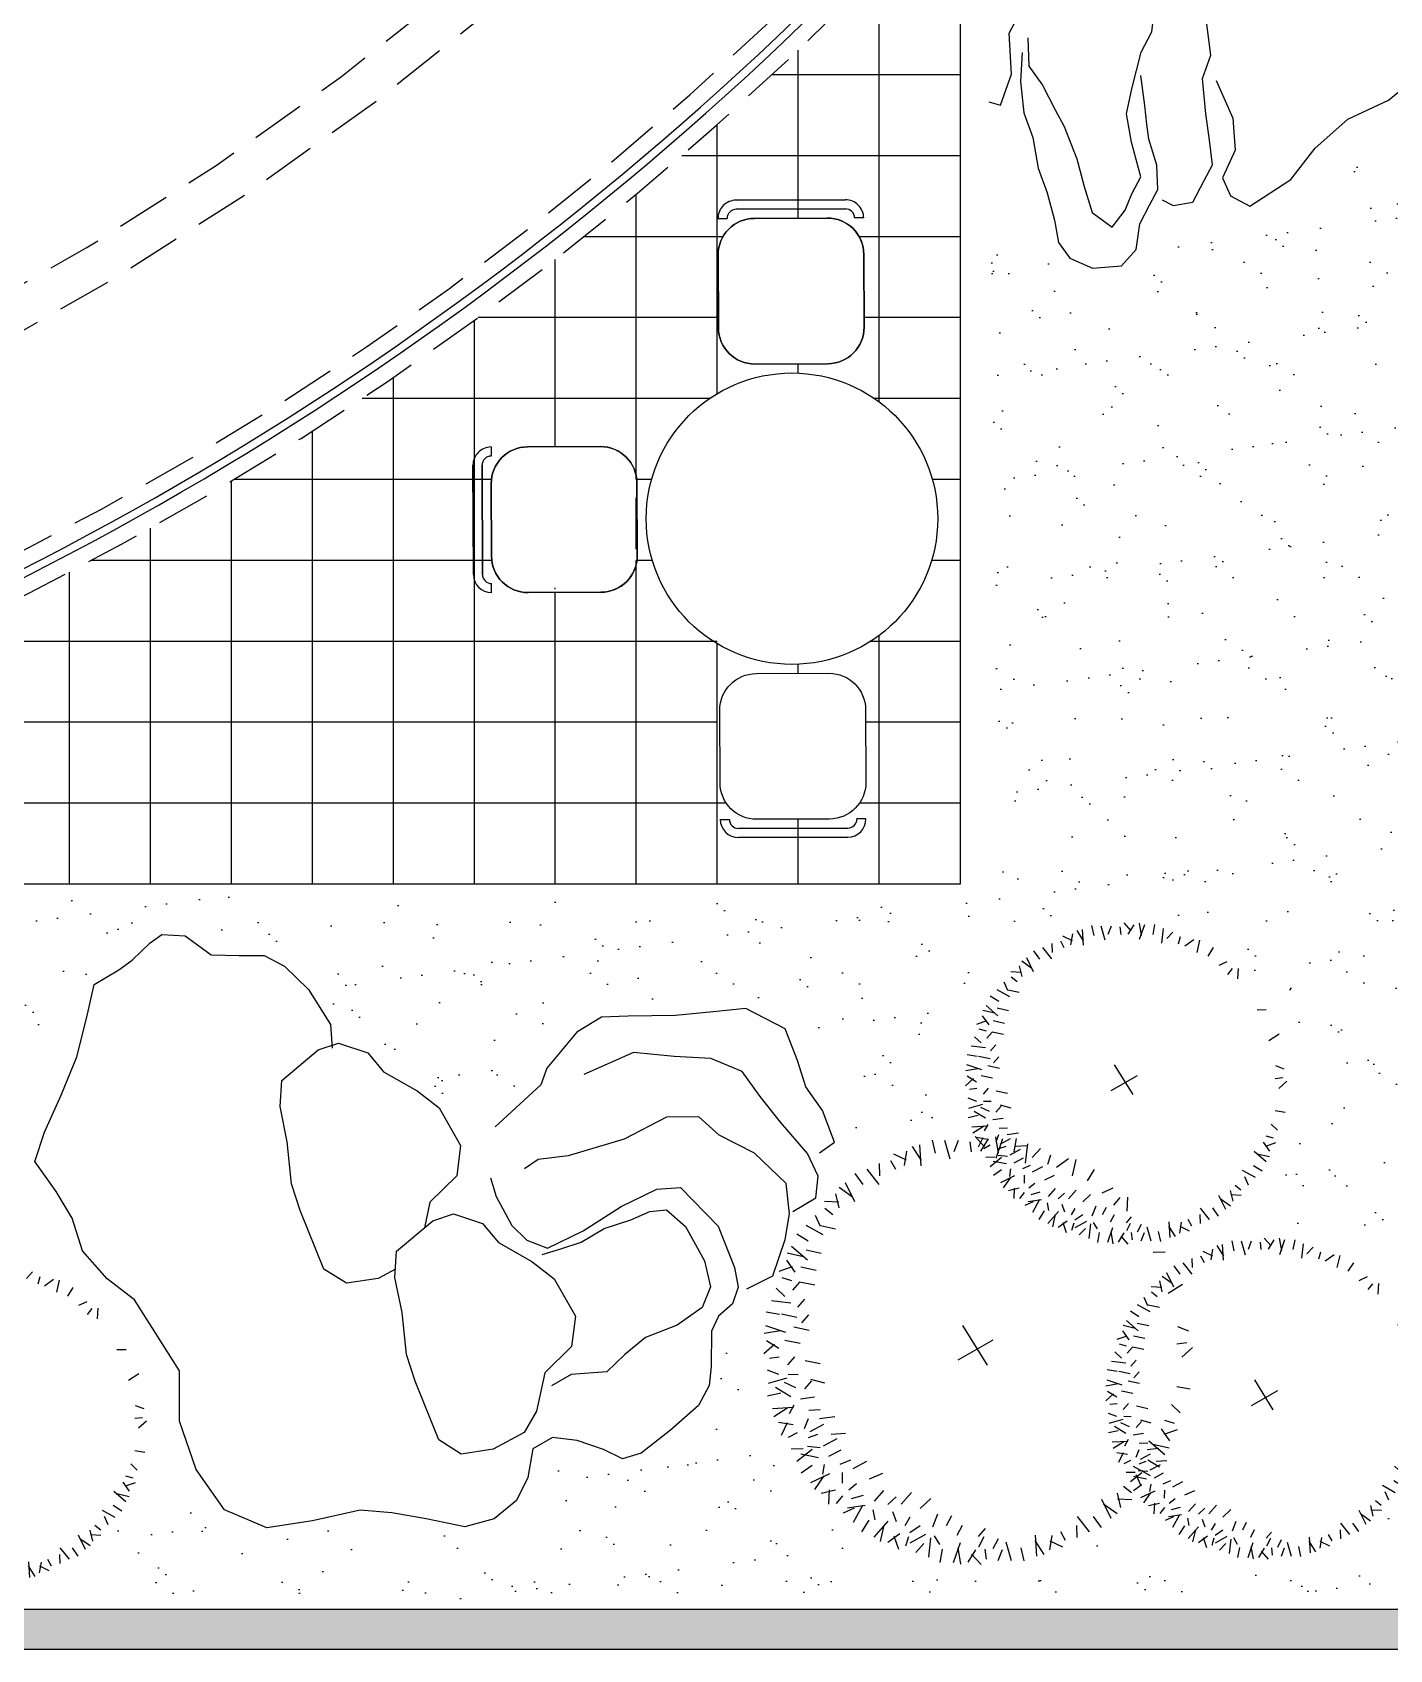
# Model space of a CAD drawing. Extents: x 2414.5 to 2499.6, y 2435.1 to 2467.4.
# Drawn here: x 2432.1 to 2437.13, y 2440.34 to 2446.33 of the extents above; entities that cross this region are included whole.
import ezdxf

# ---------------------------------------------------------------- set-up
doc = ezdxf.new("R2010")
doc.units = 0
doc.header["$LTSCALE"] = 4
doc.header["$MEASUREMENT"] = 0
doc.linetypes.add('OCULTA1', pattern=[0.15000000000000002, 0.1, -0.05])
for name, color, linetype in [('calidad', 251, 'CONTINUOUS'), ('MOBI', 7, 'CONTINUOUS'), ('MUEBLES', 7, 'CONTINUOUS'), ('Muros', 2, 'CONTINUOUS'), ('Pisos', 8, 'CONTINUOUS'), ('TREE', 7, 'CONTINUOUS')]:
    doc.layers.add(name, color=color, linetype=linetype)
pattern_1 = [(37.50000000000001, (0, 0), (-0.009449003716441223, 0.2890235653519738), [0, -0.228, 0, -0.255, 0, -0.24375]), (7.499999999999999, (0, 0), (0.2654665057901591, 0.423321909784461), [0, -0.123, 0, -0.2055, 0, -0.07875]), (327.5, (-0.1845, 0), (0.4671212792627242, 0.0008488580305446413), [0, -0.075, 0, -0.27, 0, -0.3525]), (317.5, (-0.1845, 0), (0.450918990685844, 0.1316513347401374), [0, -0.0375, 0, -0.177, 0, -0.2025])]

# ---------------------------------------------------------------- blocks, each defined once
blk = doc.blocks.new('desayunador')
at = {"layer": 'MOBI'}
for p, q in [((0.3589423788644126, 1.221706437183002), (0.3914183315064292, 1.202956437183275)), ((0.3589423788644126, 1.221706437183457), (0.3914183315064292, 1.202956437183275)), ((0.8323557158514632, 0.9916823898252005), (0.4426442841486278, 1.21668238982511)), ((0.442644284148173, 1.21668238982511), (0.8323557158514632, 0.9916823898252005)), ((0.8511057158516451, 1.024158342467217), (0.4613942841483549, 1.249158342467126)), ((0.4613942841483549, 1.249158342467126), (0.8511057158511903, 1.024158342467217)), ((0.8785576211353145, 0.9217064371832748), (0.8460816684932979, 0.940456437183002)), ((0.8785576211353145, 0.9217064371832748), (0.8460816684932979, 0.9404564371834567)), ((-0.9217064371832748, 0.8785576211353145), (-0.9404564371834567, 0.8460816684932979)), ((-0.9217064371832748, 0.8785576211353145), (-0.9404564371834567, 0.8460816684932979)), ((-1.024158342467217, 0.8511057158516451), (-1.249158342467126, 0.4613942841483549)), ((-1.249158342467126, 0.4613942841483549), (-1.024158342467217, 0.8511057158516451)), ((-0.9916823898252005, 0.8323557158514632), (-1.21668238982511, 0.4426442841486278)), ((-1.21668238982511, 0.4426442841486278), (-0.9916823898252005, 0.8323557158514632)), ((-1.221706437183457, 0.3589423788648674), (-1.202956437183275, 0.391418331506884)), ((-1.221706437183457, 0.3589423788644126), (-1.202956437183275, 0.3914183315064292)), ((1.221706437183457, -0.3589423788644126), (1.202956437183275, -0.3914183315064292)), ((1.221706437183002, -0.3589423788648674), (1.202956437183275, -0.3914183315064292)), ((0.9916823898252005, -0.8323557158514632), (1.21668238982511, -0.4426442841486278)), ((1.21668238982511, -0.4426442841486278), (0.9916823898252005, -0.8323557158514632)), ((1.024158342467217, -0.8511057158516451), (1.249158342467126, -0.4613942841483549)), ((1.249158342467126, -0.4613942841483549), (1.024158342467217, -0.8511057158516451)), ((0.9217064371832748, -0.8785576211353145), (0.9404564371834567, -0.8460816684932979)), ((0.9217064371832748, -0.8785576211353145), (0.940456437183002, -0.8460816684932979))]:
    blk.add_line(p, q, dxfattribs=at)
for points in [[(0.1339423788645036, 0.8319950054801666, 0.4142135623730953), (0.1888461894322973, 0.6270911949127367), (0.4486538105675208, 0.4770911949126457, 0.4142135623730946), (0.6535576211354055, 0.5319950054799847), (0.8035576211354964, 0.791802626615663, 0.4142135623730947), (0.7486538105677027, 0.9967064371830929), (0.4888461894324792, 1.146706437183184, 0.414213562373095), (0.2839423788645945, 1.09180262661539)], [(0.6535576211349508, 0.5319950054804394, -0.4142135623730953), (0.4486538105675208, 0.4770911949126457), (0.1888461894322973, 0.6270911949127367, -0.4142135623730946), (0.1339423788645036, 0.8319950054801666), (0.2839423788645945, 1.09180262661539, -0.4142135623730947), (0.4888461894320244, 1.146706437183184), (0.7486538105677027, 0.9967064371830929, -0.414213562373095), (0.8035576211350417, 0.791802626615663)], [(-0.5319950054804394, 0.6535576211354055, -0.4142135623730953), (-0.4770911949126457, 0.4486538105675208), (-0.6270911949127367, 0.1888461894322973, -0.4142135623730946), (-0.8319950054801666, 0.1339423788645036), (-1.09180262661539, 0.2839423788645945, -0.4142135623730947), (-1.146706437183184, 0.4888461894324792), (-0.9967064371830929, 0.7486538105677027, -0.414213562373095), (-0.791802626615663, 0.8035576211350417)], [(0.8319950054801666, -0.1339423788645036, 0.414213562373095), (0.6270911949127367, -0.1888461894322973), (0.4770911949126457, -0.4486538105675208, 0.4142135623730945), (0.5319950054804394, -0.6535576211354055), (0.791802626615663, -0.8035576211354964, 0.4142135623730945), (0.9967064371830929, -0.7486538105677027), (1.146706437183184, -0.4888461894324792, 0.4142135623730951), (1.091802626615845, -0.2839423788645945)], [(0.5319950054799847, -0.6535576211354055, -0.414213562373095), (0.4770911949126457, -0.4486538105675208), (0.6270911949122819, -0.1888461894322973, -0.4142135623730945), (0.8319950054801666, -0.1339423788649583), (1.09180262661539, -0.2839423788645945, -0.4142135623730945), (1.146706437183184, -0.4888461894324792), (0.9967064371830929, -0.7486538105677027, -0.4142135623730951), (0.791802626615663, -0.8035576211354964)]]:
    blk.add_lwpolyline(points, format="xyb", close=True, dxfattribs=at)
blk.add_circle((0, 0), 0.6000000000000001, dxfattribs=at)
for centre, radius, start, end in [((0.4238942841484459, 1.184206437183093), 0.07500000000000001, 60.00000000000272, 150.0000000000027), ((0.4238942841484459, 1.184206437183093), 0.07500000000000001, 60.00000000000272, 150.0000000000027), ((0.4238942841484459, 1.184206437183093), 0.03750000000000001, 60.00000000000272, 150.0000000000027), ((0.4238942841484459, 1.184206437183093), 0.03750000000000001, 60.00000000000272, 150.0000000000027), ((0.8136057158512813, 0.9592064371831839), 0.07500000000000001, 330.0000000000027, 60.00000000000272), ((0.8136057158512813, 0.9592064371831839), 0.07500000000000001, 330.0000000000027, 60.00000000000272), ((0.8136057158512813, 0.9592064371831839), 0.03750000000000001, 330.0000000000027, 60.00000000000272), ((0.8136057158512813, 0.9592064371831839), 0.03750000000000001, 330.0000000000027, 60.00000000000272), ((-0.9592064371831839, 0.8136057158512813), 0.07500000000000001, 60.00000000000272, 150.0000000000027), ((-0.9592064371831839, 0.8136057158512813), 0.07500000000000001, 60.00000000000272, 150.0000000000027), ((-0.9592064371831839, 0.8136057158512813), 0.03750000000000001, 60.00000000000272, 150.0000000000027), ((-0.9592064371831839, 0.8136057158512813), 0.03750000000000001, 60.00000000000272, 150.0000000000027), ((-1.184206437183093, 0.4238942841484459), 0.07500000000000001, 150.0000000000027, 240.0000000000027), ((-1.184206437183093, 0.4238942841484459), 0.07500000000000001, 150.0000000000027, 240.0000000000027), ((-1.184206437183093, 0.4238942841484459), 0.03750000000000001, 150.0000000000027, 240.0000000000027), ((-1.184206437183093, 0.4238942841484459), 0.03750000000000001, 150.0000000000027, 240.0000000000027), ((1.184206437183093, -0.4238942841484459), 0.03750000000000001, 330.0000000000027, 60.00000000000272), ((1.184206437183093, -0.4238942841484459), 0.03750000000000001, 330.0000000000027, 60.00000000000272), ((1.184206437183093, -0.4238942841484459), 0.07500000000000001, 330.0000000000027, 60.00000000000272), ((1.184206437183093, -0.4238942841484459), 0.07500000000000001, 330.0000000000027, 60.00000000000272), ((0.9592064371831839, -0.813605715851736), 0.07500000000000001, 240.0000000000027, 330.0000000000027), ((0.9592064371831839, -0.8136057158512813), 0.07500000000000001, 240.0000000000027, 330.0000000000027), ((0.9592064371831839, -0.813605715851736), 0.03750000000000001, 240.0000000000027, 330.0000000000027), ((0.9592064371831839, -0.8136057158512813), 0.03750000000000001, 240.0000000000027, 330.0000000000027)]:
    blk.add_arc(centre, radius, start, end, dxfattribs=at)
blk = doc.blocks.new('ARBOL-4')
at = {"layer": 'TREE', "color": 7, "linetype": 'ByBlock'}
for p, q in [((-0.08722537744824876, 0.4888667905146917), (-0.07116966704279548, 0.453924520719454)), ((-0.07258568456927605, 0.4411756187037668), (-0.06928243438642312, 0.4898104068427642)), ((-0.0362285833164151, 0.4661998354675347), (-0.03906299050754569, 0.4973640817434557)), ((-0.003647133444701467, 0.44778330513833), (-0.01025956415560358, 0.4921688546284315)), ((0.007684564975079411, 0.4647814458028847), (0.02090468212031737, 0.4893344474371872)), ((0.06041623852092926, 0.4928309814916361), (0.0788519840571098, 0.4657720602460813)), ((-0.1745023820024016, 0.4114016609208591), (-0.1975970858222809, 0.4498780939534015)), ((-0.1705381645767829, 0.4314423484175052), (-0.1677203958693099, 0.4591854838945153)), ((-0.131980244508668, 0.4407676417932009), (-0.14039903898788, 0.462323754077488)), ((-0.1325545432664512, 0.4775362781636545), (-0.1051671344409897, 0.4595921490329715)), ((-0.101862698189052, 0.4798959120183497), (-0.1117771930132676, 0.4473156482158345)), ((0.04687607341929834, 0.4586414162907886), (0.04734728854873538, 0.48177840039844)), ((0.08967479878583617, 0.4832657382943637), (0.06804707276319277, 0.4569596123129713)), ((0.1019056176940012, 0.4362890237467809), (0.1235691505862633, 0.4799576099585181)), ((0.1066309264031133, 0.4859522891840129), (0.10809264088698, 0.447525586933665)), ((0.1450715525663782, 0.4454951251337036), (0.154378942507492, 0.4753718150868167)), ((0.1681251862037243, 0.4160120886343748), (0.1790017112364239, 0.4595494570281744)), ((-0.2674405801976718, 0.4173738428980585), (-0.2392352102342556, 0.3912356493817981)), ((-0.2356646462624212, 0.3789153133001548), (-0.2512245686850747, 0.4251120977477001)), ((-0.2116514177168938, 0.4159479352836399), (-0.2261961092397087, 0.4436552638913724)), ((0.1804261012130155, 0.4007190421153553), (0.202521482770635, 0.4149486871678789)), ((0.1850992172560382, 0.4273798696391964), (0.2067090398440996, 0.4450047655054448)), ((0.2189577621873013, 0.406709281073006), (0.2282472486938332, 0.4279047409109751)), ((0.2679219486349211, 0.4130808250500024), (0.2378736166447197, 0.3970537061047708)), ((0.2445510237537292, 0.4331147237315349), (0.2512284308625112, 0.4010604858410716)), ((-0.3049832693659482, 0.3895590936825499), (-0.2728136819769134, 0.3834615876628789)), ((-0.277530694666666, 0.4034843717249146), (-0.2742225663307636, 0.3695900199244022)), ((0.2071357296485985, 0.3806851434338228), (0.229231111206218, 0.3949147884863464)), ((0.2612445415259117, 0.364999468214279), (0.2979702806248952, 0.3970537061047708)), ((0.2846154664071037, 0.4090740453136732), (0.2712606521893122, 0.373013027686909)), ((0.3046476877336772, 0.3569859087417058), (0.3246799090604782, 0.3810265871595391)), ((-0.3224361764189325, 0.3324381528402398), (-0.3304497358915341, 0.359147781275766)), ((-0.290381938528526, 0.3558090777213181), (-0.3064090574739566, 0.372502595493529)), ((0.1944704704369542, 0.364999468214279), (0.2178413953181462, 0.373013027686909)), ((0.2371840616385725, 0.3326037865981277), (0.259279443196192, 0.346833431650623)), ((0.3052708275731675, 0.3209952793400532), (0.3048770191194308, 0.3443538615076136)), ((0.3146637983970777, 0.3209248911149132), (0.3413734268326607, 0.3569859087417058)), ((-0.3544904143095664, 0.3023898208502374), (-0.3785310927271439, 0.3224220421769246)), ((0.247200172301973, 0.3005495487076359), (0.2692955538595925, 0.3147791937601596)), ((0.2732906048368022, 0.281631027668567), (0.2987246899490401, 0.3016434769087937)), ((0.3209513409910869, 0.3080869279054355), (0.3621972090054442, 0.3074048316551625)), ((0.3346960197236513, 0.324931670851214), (0.3614056481592343, 0.332945230323844)), ((0.3580669446048432, 0.2928774329607791), (0.3747604623770258, 0.3089045519059823)), ((0.3918169605658477, 0.3074787637982013), (0.3857194545464608, 0.2753091764091948)), ((0.3213451494448236, 0.2847283457378467), (0.3505117465647345, 0.2871650169981876)), ((0.3321488770154701, 0.2553595939658351), (0.3525749067957804, 0.2666978369244646)), ((0.4057422386083545, 0.2800261890988338), (0.3718478868077, 0.2767180607630166)), ((0.4196317097814699, 0.269936074629868), (0.3934935162651527, 0.2417307046664234)), ((-0.4306192292992819, 0.2422931568703177), (-0.398564991408648, 0.248970563979185)), ((-0.4042137866406392, 0.2166998953038046), (-0.4254092464786936, 0.2259893818102796)), ((0.268807627443266, 0.2418120451635843), (0.3013129281180227, 0.2500315206116568)), ((0.3601712002966906, 0.2237600869088681), (0.3649167166593088, 0.2480066813021438)), ((0.3811731801836231, 0.2381601406947027), (0.4273699646309979, 0.2537200631174699)), ((0.4182058021669945, 0.2141469121491753), (0.4459131307748976, 0.2286916036719333)), ((-0.424884375207057, 0.182841350372513), (-0.442509271073277, 0.2044511729606597)), ((0.3002999237637596, 0.2082091482384953), (0.3344745762155981, 0.2193200257804051)), ((0.336457574496535, 0.1984057985739014), (0.3620872667402182, 0.2042202254590109)), ((0.3980189924607203, 0.1977571669368672), (0.4056380391834864, 0.2198417446555254)), ((0.4136595278043842, 0.1769978764346831), (0.452135960836813, 0.200092580254676)), ((0.354504046145621, 0.1717047504822915), (0.3852489289993173, 0.1818113319217787)), ((0.4007198922788575, 0.1581796551819821), (0.4289609190198007, 0.1504938134572171)), ((0.4083389390016237, 0.1802642329006403), (0.4468640861553013, 0.1655163543977096)), ((0.4337002153010872, 0.1730336590091497), (0.4614433507779268, 0.1702158903015629)), ((0.3366725312664585, 0.135820415025762), (0.3700287486176421, 0.1324267278554316)), ((0.4008273706635919, 0.126886963407884), (0.4238994676020411, 0.1305553130157477)), ((0.4430255086767829, 0.1344757389408642), (0.4645816209608711, 0.1428945334201899)), ((0.4821537789018748, 0.1043581926212482), (0.4495735150994733, 0.1142726874456343)), ((0.4797941450472081, 0.1350500376985906), (0.4618500159165251, 0.1076626288730438)), ((-0.4834567947518735, 0.1043730595198156), (-0.4450300925013835, 0.1058347740035117)), ((0.3547727421075706, 0.0934730210471173), (0.3906865547639882, 0.09222541115400418)), ((0.416352073135613, 0.08760894078105252), (0.4291042235327041, 0.1087702244251147)), ((0.4434334855870929, 0.07508117900150069), (0.4920682737263178, 0.07177792881873302)), ((0.4911246573981316, 0.08972087188038813), (0.4561823876028939, 0.073665161474878)), ((0.0008256642795458902, 0.04045030957337303), (0.004164367833936922, -0.06773274330697632)), ((0.3853968766291018, 0.07189424082227447), (0.4114695604198459, 0.06859214384579104)), ((0.3932227165737459, 0.04063120614347326), (0.4255701105505523, 0.0396129169034225)), ((0.4430238417294277, 0.05022948146401518), (0.4577367741489979, 0.06837632872722565)), ((0.4684577023510883, 0.03872407774863973), (0.4996219486270093, 0.04155848493994085)), ((-0.462285951370859, 0.005426698091667959), (-0.48683895300519, 0.0186468152368775)), ((0.364193408068104, 0.0130096981878296), (0.3943772899981468, -0.001587822842623154)), ((0.3881597776519357, 0.01333742632095891), (0.4240735903085806, 0.01208981642784579)), ((0.4320255511149753, 0.01211502357591598), (0.4559347228587285, -0.004766305190941011)), ((0.4467384835345456, 0.0302618708391833), (0.4778962085106286, 0.00322702188654489)), ((0.4500411720218835, 0.006142627877096629), (0.4944267215118998, 0.01275505858774295)), ((-0.03923877837382861, -0.003624267526049607), (0.05424492115071189, -0.003624267526049607)), ((0.3667183808722712, -0.03297447214956151), (0.4000396178953451, -0.04643008931179793)), ((0.3981758883153361, -0.03073715077843531), (0.4340897009715263, -0.03198476067154843)), ((0.4214238168347038, -0.01732724774126382), (0.4443591455324167, -0.021771248585992)), ((0.4670393126864383, -0.005189070542911622), (0.4915923143205418, -0.01840918768812116)), ((0.3881152765948173, -0.06372596357064708), (0.4114862014760092, -0.07574630277957795)), ((0.4225783902591047, -0.05954627672736024), (0.4417990771514724, -0.0440226669471997)), ((0.4855236051780594, -0.08717930435349786), (0.459217479196468, -0.06555157833074077)), ((0.4608992831742853, -0.0443805789870737), (0.4840362672819083, -0.04485179411659601)), ((0.4950888483749623, -0.05792074408887515), (0.4680299271294643, -0.0763564896247999)), ((-0.4750407837316288, -0.1348124101498627), (-0.4570966546007185, -0.1074250013242875)), ((0.3480508339414428, -0.1118073204063421), (0.3714217588226347, -0.1358479988242038)), ((0.3847765730404262, -0.09578020146113886), (0.4148249050304003, -0.1078005406700413)), ((0.4348571263569738, -0.1037937609337405), (0.4548893476837748, -0.09177342172480962)), ((0.4385468906302776, -0.09941012326203236), (0.4822154768421569, -0.1210736561540386)), ((0.4882101560676801, -0.1041354319710592), (0.4497834538171901, -0.1055971464547838)), ((-0.4382721473609763, -0.1342381113921363), (-0.4598282596452918, -0.1426569058714335)), ((0.3714217588226347, -0.131841219087903), (0.3947926837035993, -0.123827659615273)), ((0.4114862014760092, -0.1358479988242038), (0.4281797192481918, -0.1598886772420656)), ((0.4315184228025828, -0.123827659615273), (0.4515506441291564, -0.1598886772420656)), ((0.4477529920172856, -0.1425760581343809), (0.4776296819702566, -0.1518834480754947)), ((-0.4289468539852805, -0.1727960314604218), (-0.4566899894623475, -0.169978262752835)), ((0.3346960197236513, -0.1558818975057363), (0.3614056481592343, -0.1799225759235981)), ((0.3914539801492083, -0.1598886772420656), (0.4114862014760092, -0.171909016450968)), ((0.4182699555178715, -0.1656296917716134), (0.4618073239116711, -0.1765062168041709)), ((0.4296377365226363, -0.1826037228238135), (0.4472626323890836, -0.2042135454119318)), ((-0.4134524408516427, -0.2139092846004189), (-0.441159769459091, -0.2284539761232054)), ((0.3513895374958338, -0.219990373286663), (0.3780991659314168, -0.2440310517045248)), ((0.3780991659314168, -0.1999564746051306), (0.4014700908126088, -0.1919429151325005)), ((0.4089671479564458, -0.2164622677550767), (0.4301626077942728, -0.2257517542615233)), ((-0.4148783484658907, -0.2696984470811685), (-0.3887401549495735, -0.2414930771176955)), ((0.3013089841792862, -0.2680717301223581), (0.3246799090604782, -0.260058170649728)), ((0.3180025019514687, -0.2360174922318947), (0.3447121303870517, -0.260058170649728)), ((0.3672573350977473, -0.2587490470938008), (0.3993115729883812, -0.2954747861926421)), ((0.4153386919335844, -0.2654264542026965), (0.3993115729883812, -0.2353781222126941)), ((0.4353725906150885, -0.2420555293215898), (0.4033183527244546, -0.2487329364304856)), ((-0.4009888772927752, -0.2797885615501343), (-0.3670945254921207, -0.2764804332142603)), ((-0.3533135832890366, -0.2926398054120227), (-0.3700071010612191, -0.3086669243572544)), ((0.2912928735158857, -0.3041327477491222), (0.3146637983970777, -0.2961191882765206)), ((0.3280186126148692, -0.2760852895949881), (0.3547282410504522, -0.3001259680128499)), ((0.4113319121970562, -0.282119971974879), (0.3752708945703489, -0.2687651577570875)), ((-0.329942658408072, -0.3246940433025145), (-0.3566522868434276, -0.3327076027750877)), ((-0.3099104370812711, -0.3206872635661853), (-0.3366200655168541, -0.3567482811929494)), ((0.2545671344171296, -0.3201598666943823), (0.2812767628527126, -0.3442005451122157)), ((0.2812767628527126, -0.3442005451122157), (0.3046476877336772, -0.3361869856395856)), ((0.3231827579984383, -0.3121683039648815), (0.359243775625373, -0.3388779324003792)), ((0.3271895377347391, -0.3322005252915119), (0.3352030972073408, -0.3589101537270665)), ((0.359243775625373, -0.3021521933015379), (0.3832844540429505, -0.3221844146281967)), ((-0.2998943264178706, -0.3567482811929494), (-0.3199265477446716, -0.3807889596108112)), ((-0.2564911802101051, -0.3647618406655795), (-0.2932169193090886, -0.3968160785560144)), ((-0.2798621050912971, -0.4088364177649737), (-0.2665072908735056, -0.3727754001382095)), ((0.2345349130903287, -0.3482073248485165), (0.2612445415259117, -0.3722480032663498)), ((0.2822840559824726, -0.4032467441762151), (0.2789759276465702, -0.3693523923756743)), ((0.2951352998443326, -0.3555714501726186), (0.3111624187893085, -0.3722649679448296)), ((-0.2631685873191145, -0.4128431975012745), (-0.2331202553291405, -0.3968160785560144)), ((-0.2397976624379226, -0.432877096182807), (-0.246475069546932, -0.4008228582923437)), ((-0.2142044008714947, -0.4064716535242781), (-0.2234938873780266, -0.4276671133622187)), ((0.147728620675025, -0.4083090208931424), (0.1744382491103806, -0.4323496993110041)), ((0.1792557433182083, -0.4111640333721027), (0.2023504471380875, -0.4496404664046736)), ((0.2044865811003547, -0.376254783002679), (0.2311962095359377, -0.4002954614205123)), ((0.2404180075782278, -0.3786776857513985), (0.2559779300008813, -0.4248744701989722)), ((0.2721939415134784, -0.417136215349359), (0.2439885715498349, -0.3909980218330418)), ((0.3097366306817548, -0.3893214661337936), (0.27756704329272, -0.3832239601141794)), ((-0.1803458559402316, -0.4271422420904969), (-0.201955678528293, -0.4447671379566884)), ((-0.1633718248879177, -0.4157744610856469), (-0.1742483499206173, -0.4593118294794749)), ((-0.1403181912510263, -0.4452574975849757), (-0.1496255811919127, -0.4751341875380888)), ((-0.09715225637864933, -0.436051396198053), (-0.118815789270684, -0.4797199824097902)), ((-0.1018775650877615, -0.4857146616353134), (-0.1033392795714008, -0.4472879593849655)), ((0.008400494760508082, -0.4475456775896305), (0.01501292547118283, -0.491931227079732)), ((0.07733904588508267, -0.4409379911550388), (0.07403579570222973, -0.4895727792940363)), ((0.1066160595046313, -0.4796582844696502), (0.1165305543290742, -0.447078020667135)), ((0.1367336058242472, -0.4405300142445014), (0.1451524003036866, -0.4620861265287317)), ((0.1752915258925896, -0.4312047208687488), (0.1724737571851165, -0.4589478563457874)), ((0.2164047790327004, -0.4157103077348836), (0.2309494705552879, -0.4434176363426729)), ((-0.08492143747002956, -0.4830281107456642), (-0.06329371144738616, -0.4567219847642718)), ((-0.05566287720535001, -0.4925933539428797), (-0.07409862274153056, -0.4655344326973818)), ((-0.0421227121037191, -0.4584037887420891), (-0.04259392723315614, -0.4815407728497405)), ((-0.00293120365950017, -0.4645438182541852), (-0.01615132080473813, -0.4890968198884309)), ((0.04098194463222171, -0.4659622079188352), (0.04381635182335231, -0.4971264541946994)), ((0.091978738763828, -0.4886291629659354), (0.07592302835837472, -0.4536868931707261)), ((0.1373079045822578, -0.477298650614955), (0.1099204957565689, -0.459354521484272))]:
    blk.add_line(p, q, dxfattribs=at)

msp = doc.modelspace()

# ---------------------------------------------------------------- hatches: boundary and pattern name
at = {"layer": 'calidad'}
msp.add_hatch(color=256, dxfattribs=at).paths.add_polyline_path([(2437.535900238851, 2440.487421302175), (2437.535900238851, 2440.337421302175), (2424.935873550128, 2440.337484094221), (2424.935873550127, 2441.17472053866), (2425.085873550127, 2441.17472053866), (2425.085873550127, 2440.737484094221), (2425.810873550126, 2440.737484094221), (2425.810873550126, 2440.487484094221), (2428.310873550126, 2440.487484094221), (2428.310873550126, 2440.737484094221), (2429.085873550127, 2440.737484094221), (2429.085873550127, 2440.487484094221)])
at = {"layer": 'TREE'}
h = msp.add_hatch(dxfattribs=at)
h.set_pattern_fill('AR-SAND', color=256, scale=0.15, style=0)
h.set_pattern_definition(pattern_1)
h.paths.add_polyline_path([(2437.236751327951, 2446.026980517552), (2437.132036898382, 2445.988934610047), (2437.093958987406, 2445.941377319446), (2437.036842004686, 2445.922354303174), (2436.99876409371, 2445.8557739963), (2436.970205718606, 2445.817728213836), (2436.93212780763, 2445.779682306331), (2436.884530360781, 2445.722613507593), (2436.798855002957, 2445.675056091952), (2436.722699181005, 2445.65603320072), (2436.694140573389, 2445.627498801352), (2436.560867768716, 2445.627498801352), (2436.494231482636, 2445.627498801352), (2436.351439142092, 2445.627498801352), (2436.294322159371, 2445.617987293215), (2436.294322159371, 2445.570429877573), (2436.284802623499, 2445.522872586973), (2436.246724712523, 2445.465803788235), (2436.218166337419, 2445.42775788073), (2436.199127265675, 2445.408734864458), (2436.132490979595, 2445.389711973226), (2435.98969863905, 2445.389711973226), (2435.913542817098, 2445.380200465089), (2435.884984441994, 2445.465803788235), (2435.837386995146, 2445.494338187604), (2435.789789548298, 2445.57994138571), (2435.761230940681, 2445.684567600088), (2435.713633493833, 2445.751147906962), (2435.608919296777, 2445.798705197562), (2435.608919296777, 2445.65603320072), (2435.608919296777, 2445.503849570699), (2435.656516743626, 2445.351666065721), (2435.666036046985, 2445.247039851341), (2435.637477671881, 2445.180459544468), (2435.627958136009, 2444.933161333247), (2435.627958136009, 2444.676351613889), (2435.627958136009, 2444.505145217678), (2435.627958136009, 2444.352961587657), (2435.637477671881, 2444.191266574541), (2435.637477671881, 2443.839342148941), (2435.637477671881, 2443.734716059604), (2435.637477671881, 2443.563509538351), (2435.646997207753, 2443.401814525236), (2435.61843883265, 2443.230608003983), (2435.570841385801, 2443.135493297741), (2435.542282778184, 2443.078424499004), (2435.532763242312, 2442.935752502161), (2435.532763242312, 2442.802591888414), (2435.532763242312, 2442.774057489045), (2435.599399760905, 2442.764545980909), (2435.61843883265, 2442.850149179015), (2435.656516743626, 2442.916729485888), (2435.723153029705, 2442.96428690153), (2435.86594537025, 2443.021355700267), (2435.951620728074, 2443.068912990867), (2436.103932604491, 2443.068912990867), (2436.313361231116, 2443.068912990867), (2436.446634035788, 2443.01184419213), (2436.560867768716, 2442.935752502161), (2436.627504287309, 2442.840637795919), (2436.713179645133, 2442.726500073404), (2436.770296395341, 2442.61236247593), (2436.808374538829, 2442.431644446541), (2436.799583697828, 2442.354164174166), (2436.790064161956, 2442.249537959787), (2436.780544626084, 2442.173446269818), (2436.666310893156, 2442.040285656071), (2436.647271821412, 2441.964193841061), (2436.723427643364, 2441.888102026051), (2436.932856502501, 2441.888102026051), (2437.009012324453, 2441.831033227314), (2437.104207218149, 2441.76445292044), (2437.161323968357, 2441.71689562984), (2437.199402111846, 2441.640803814829), (2437.246999326182, 2441.583735016092), (2437.304116308902, 2441.602757907324), (2437.304116308902, 2441.678849722334), (2437.304116308902, 2441.773964428577), (2437.237480022822, 2441.897613534187), (2437.237480022822, 2442.059308547303), (2437.246999326182, 2442.135400362313), (2437.246999326182, 2442.306606758525), (2437.304116308902, 2442.430255989176), (2437.29459677303, 2442.496836171009), (2437.237480022822, 2442.582439494156), (2437.22796048695, 2442.658531184125), (2437.28507746967, 2442.801203306009), (2437.28507746967, 2442.839249213514), (2437.275557933798, 2442.915340903483), (2437.266038397926, 2443.000944226629), (2437.266038397926, 2443.096058932872), (2437.266038397926, 2443.181662130977), (2437.275557933798, 2443.267265329082), (2437.275557933798, 2443.343357144093), (2437.237480022822, 2443.438471850335), (2437.266038397926, 2443.581143972219), (2437.304116308902, 2443.638212770956), (2437.304116308902, 2443.723815969061), (2437.256518862054, 2443.866488090945), (2437.266038397926, 2443.952091289051), (2437.29459677303, 2444.018671595924), (2437.29459677303, 2444.132809193399), (2437.266038397926, 2444.208901008409), (2437.266038397926, 2444.284992823419), (2437.266038397926, 2444.380107529661), (2437.275557933798, 2444.503756635272), (2437.275557933798, 2444.598871341514), (2437.246999326182, 2444.693986047756), (2437.29459677303, 2444.789100753998), (2437.29459677303, 2444.855681060872), (2437.29459677303, 2444.912749859609), (2437.28507746967, 2444.969818658346), (2437.246999326182, 2445.102979272093), (2437.28507746967, 2445.169559578967), (2437.28507746967, 2445.236139885841), (2437.29459677303, 2445.293208684578), (2437.275557933798, 2445.407346407093), (2437.246999326182, 2445.46441520583), (2437.28507746967, 2445.550018403936), (2437.28507746967, 2445.664156126451), (2437.28507746967, 2445.74024781642), (2437.237480022822, 2445.854385538935), (2437.246999326182, 2445.930477228904)])
h = msp.add_hatch(dxfattribs=at)
h.set_pattern_fill('AR-SAND', color=256, scale=0.15, style=0)
h.set_pattern_definition(pattern_1)
h.paths.add_polyline_path([(2432.242975874815, 2443.134716399177), (2432.019835825197, 2443.130660828809), (2431.804809757541, 2443.130660828809), (2431.581669707924, 2443.138771969546), (2431.330130055959, 2443.118494117703), (2431.086704607783, 2443.122549688071), (2430.762137121722, 2443.122549688071), (2430.56333968347, 2443.114438547334), (2430.315857022486, 2443.102271836228), (2429.958832943098, 2443.110382976965), (2429.755978292038, 2443.130660828809), (2429.670779263171, 2443.122549688071), (2429.634265457036, 2443.0252156929), (2429.609922845671, 2442.911659263092), (2429.597751650901, 2442.615601554046), (2429.601808641882, 2442.453378279814), (2429.601808641882, 2442.307377133895), (2429.601808641882, 2442.210043138723), (2429.593156064366, 2441.928579754755), (2429.572870443981, 2441.70552261867), (2429.580984647769, 2441.308075190923), (2429.580984647769, 2441.141796346322), (2429.585041860577, 2440.955239343554), (2429.593156064366, 2440.86601648912), (2429.585041860577, 2440.80112721006), (2429.609384250116, 2440.65512606414), (2429.621555666712, 2440.598347925818), (2429.64184106527, 2440.582125644343), (2429.848752707311, 2440.545625357863), (2429.982636737082, 2440.557792068969), (2430.201719795718, 2440.557792068969), (2430.355889224047, 2440.557792068969), (2430.627714496396, 2440.5537364986), (2430.871139944572, 2440.549680928232), (2431.138908225941, 2440.541569787494), (2431.382333674116, 2440.533458646757), (2431.49998929631, 2440.537514217126), (2431.520274916695, 2440.557792068969), (2431.524331907675, 2440.598347925818), (2431.508103500099, 2440.671348498777), (2431.410733276463, 2440.784904775423), (2431.374219470328, 2440.776793634686), (2431.29713464525, 2440.756515782843), (2431.118622605556, 2440.720015496363), (2430.927939371092, 2440.642959353035), (2430.74537011859, 2440.614570207292), (2430.570915291703, 2440.610514636924), (2430.343718029278, 2440.634848212297), (2430.100292581102, 2440.699737491358), (2430.023207756024, 2440.837627496539), (2430.015093552236, 2440.926850350974), (2429.893380717234, 2441.109351630211), (2429.848752707311, 2441.425687191099), (2429.848752707311, 2441.575743907387), (2429.889323726254, 2441.713633759407), (2429.92057779631, 2441.772284912951), (2429.98855596434, 2441.885539614083), (2430.005550561804, 2441.950661086379), (2430.079193521714, 2442.058253090744), (2430.209484844069, 2442.134700109734), (2430.268965713367, 2442.188496188498), (2430.348273465157, 2442.219641173873), (2430.472899995632, 2442.25078631241), (2430.688164083482, 2442.259280357559), (2430.886433795694, 2442.26777455587), (2431.01672511805, 2442.259280357559), (2431.101697883544, 2442.290425496097), (2431.053546598004, 2442.381029257002), (2431.03655200054, 2442.415005743922), (2430.940249651287, 2442.502778156444), (2430.883601288841, 2442.582056523817), (2430.957244248751, 2442.658503542807), (2431.000407314258, 2442.742008255917), (2431.025899210455, 2442.81279257814), (2431.074050495994, 2442.852431761827), (2431.156190532809, 2442.880745398819), (2431.221336415814, 2442.883576747202), (2431.317638765067, 2442.889239443968), (2431.391281724977, 2442.894902293896), (2431.450762594275, 2442.880745398819), (2431.515908255452, 2442.843937563516), (2431.544232436675, 2442.807129728212), (2431.617875396585, 2442.792972986297), (2431.688686071469, 2442.798635683063), (2431.736837135182, 2442.809961076595), (2431.835971991288, 2442.809961076595), (2431.929441833688, 2442.809961076595), (2432.014414599183, 2442.801467031446), (2432.042738780406, 2442.753333802611), (2432.073895468481, 2442.71935731569), (2432.082392545386, 2442.645741645083), (2432.082392545386, 2442.589114371098), (2432.082392545386, 2442.521161397258), (2432.088057559092, 2442.484353715116), (2432.102219649704, 2442.453208576579), (2432.170197817734, 2442.461702621728), (2432.187192193372, 2442.509836003725), (2432.207019297689, 2442.560800580944), (2432.209851582715, 2442.603271113014), (2432.2211813883, 2442.676886783621), (2432.235343478912, 2442.71935731569), (2432.269332452014, 2442.79580433468), (2432.29482434821, 2442.826949320056), (2432.391126697463, 2442.85526311021), (2432.481764254837, 2442.943035522732), (2432.561072006626, 2443.008156995028), (2432.630187702665, 2443.00831689591), (2432.717992753187, 2442.988497304067), (2432.828457193051, 2442.94036392207), (2432.998402502214, 2442.94036392207), (2433.103202150199, 2442.923375831771), (2433.165515304524, 2442.869579753007), (2433.176845110109, 2442.793132734017), (2433.210834083211, 2442.708191669878), (2433.227828680675, 2442.682709381269), (2433.292974341853, 2442.626081954123), (2433.346790419272, 2442.577948725287), (2433.40627128857, 2442.535478193217), (2433.488411547212, 2442.495839009531), (2433.550724701536, 2442.456199825845), (2433.579049104586, 2442.419391990541), (2433.631047976575, 2442.387637727665), (2433.682031547141, 2442.350829892362), (2433.730182610854, 2442.342335847213), (2433.786831195126, 2442.347998543979), (2433.866138946915, 2442.359324090673), (2433.894463128138, 2442.410288667892), (2433.936949621799, 2442.444265154812), (2433.979435893632, 2442.509386627108), (2434.024754672319, 2442.563182705871), (2434.087067826644, 2442.625472829784), (2434.109727215988, 2442.667943361854), (2434.180537890871, 2442.699088347229), (2434.257013135807, 2442.710413893923), (2434.390136965015, 2442.713245242306), (2434.545920183567, 2442.730233485766), (2434.562914781031, 2442.733064834149), (2434.656384623431, 2442.735896182533), (2434.806503050103, 2442.738727530916), (2434.843324530058, 2442.730233485766), (2434.939626879311, 2442.687762953697), (2435.018325272785, 2442.583155153156), (2435.040282136543, 2442.414882908187), (2435.106152284163, 2442.312456284338), (2435.150065568025, 2442.23929443204), (2435.252530266747, 2442.246610510056), (2435.413546158504, 2442.253926741234), (2435.464778618779, 2442.305140053159), (2435.48673526071, 2442.407566677009), (2435.501373169882, 2442.524625610053), (2435.523329811813, 2442.656317005454), (2435.545286453744, 2442.751427398125), (2435.55260540833, 2442.875802562347), (2435.55260540833, 2443.036758729299), (2435.435503022262, 2443.117236659614), (2435.172022431782, 2443.139185353149), (2435.076876465819, 2443.124552890792), (2434.849990426443, 2443.124552890792), (2434.61578543248, 2443.13186912197), (2434.498683046412, 2443.124552890792), (2434.352304842001, 2443.102604350419), (2434.00831619473, 2443.109920581597), (2433.635052172769, 2443.109920581597), (2433.444760462668, 2443.117236659614), (2433.232512332464, 2443.124552890792), (2433.155571694829, 2443.129514259837), (2433.080701145216, 2443.133832196309), (2433.013029763697, 2443.133832196309), (2432.939599092069, 2443.139589240723), (2432.877686778835, 2443.138149979619), (2432.807135863175, 2443.133832196309), (2432.68763087066, 2443.138149979619), (2432.609880786904, 2443.135271457413), (2432.499014840469, 2443.132392935206), (2432.389588772018, 2443.133832196309), (2432.30751905431, 2443.133832196309)])
h = msp.add_hatch(dxfattribs=at)
h.set_pattern_fill('AR-SAND', color=256, scale=0.15, style=0)
h.set_pattern_definition(pattern_1)
h.paths.add_polyline_path([(2432.680476733412, 2440.968975809587), (2432.639086729795, 2440.991543736137), (2432.529968113337, 2440.980259849443), (2432.507391909057, 2440.859897676619), (2432.402035697543, 2440.780910010275), (2432.368171391122, 2440.679354417382), (2432.319256133963, 2440.577798824489), (2432.450951176529, 2440.551469704482), (2432.567595268356, 2440.540185664626), (2432.782070096328, 2440.532663124551), (2432.940103969945, 2440.540185664626), (2433.109426167528, 2440.540185664626), (2433.290036467253, 2440.53642447117), (2433.554700503896, 2440.532649493154), (2433.682632697863, 2440.517604259841), (2433.844429420078, 2440.52136560646), (2434.05137877268, 2440.52136560646), (2434.168023086334, 2440.528888146535), (2434.412599593956, 2440.528888146535), (2434.536769161152, 2440.528888146535), (2434.762532091264, 2440.528888146535), (2434.98199647023, 2440.52500472999), (2435.260437506099, 2440.528766076609), (2435.482437587613, 2440.52500472999), (2435.614132630179, 2440.517482189915), (2435.941488923207, 2440.517482189915), (2436.253794265496, 2440.532527423227), (2436.449455515959, 2440.532527423227), (2436.697794650351, 2440.532527423227), (2436.946133784743, 2440.521243536533), (2437.122981457697, 2440.517482189915), (2437.247151024893, 2440.521243536533), (2437.265964602402, 2440.581424469784), (2437.262201975631, 2440.664173482746), (2437.281015553141, 2440.73939980247), (2437.303591757421, 2440.852239282058), (2437.31111723279, 2440.927465754944), (2437.250913873491, 2440.919943061707), (2437.138032408435, 2440.871046015151), (2437.096642404818, 2440.803342235502), (2436.991286415131, 2440.731877262395), (2436.870879474706, 2440.686741409296), (2436.77681158716, 2440.637844362739), (2436.675218446071, 2440.645366902815), (2436.524709825996, 2440.652889596052), (2436.404302885571, 2440.690502755914), (2436.280133318374, 2440.73939980247), (2436.231217839389, 2440.792058348808), (2436.186065430828, 2440.82967150867), (2436.144675427211, 2440.799580888883), (2436.095760170052, 2440.773251768876), (2436.043082286122, 2440.73939980247), (2435.933963447837, 2440.705547989227), (2435.851183662431, 2440.660412136127), (2435.715725993095, 2440.630321669502), (2435.621658105548, 2440.611515089571), (2435.403420650805, 2440.634083016121), (2435.237861079992, 2440.671696175983), (2435.143793192445, 2440.750683842326), (2435.061013407039, 2440.80710358212), (2434.985759097001, 2440.878568555226), (2434.880403107315, 2441.010214614745), (2434.827725223384, 2441.123054247494), (2434.801386170506, 2441.232132380463), (2434.782572592997, 2441.3675397866), (2434.759996388716, 2441.510469885974), (2434.703555656188, 2441.502947192736), (2434.66592850117, 2441.472856726111), (2434.64711492366, 2441.446527452943), (2434.628301346151, 2441.371301133218), (2434.598199444674, 2441.250938960394), (2434.553047036114, 2441.186996527363), (2434.526707983235, 2441.156906060738), (2434.492843454987, 2441.12681544095), (2434.391250092072, 2441.059111814463), (2434.361148412422, 2441.036543887913), (2434.236978845226, 2441.021498654601), (2434.067656647642, 2441.032782541295), (2433.988639710833, 2440.987646841357), (2433.928436129707, 2440.916181715089), (2433.898334450058, 2440.837194048745), (2433.845656566128, 2440.78453565557), (2433.757009460942, 2440.769725372405), (2433.647890844484, 2440.765964025786), (2433.471043171531, 2440.781009259099), (2433.399551488264, 2440.79981583903), (2433.290432871807, 2440.79981583903), (2433.218941188541, 2440.788531952336), (2433.151212353872, 2440.77724791248), (2433.075958043835, 2440.769725372405), (2432.974364680919, 2440.773486719023), (2432.869008691232, 2440.781009259099), (2432.797517229793, 2440.811099878886), (2432.733551021895, 2440.841190345511), (2432.707211969017, 2440.893848738686), (2432.692161018279, 2440.916416665236)])

# ---------------------------------------------------------------- linework, layer by layer
at = {"layer": 'Muros'}
msp.add_lwpolyline([(2437.535900238851, 2440.487421302175), (2437.535900238851, 2440.337421302175), (2424.935873550128, 2440.337484094221), (2424.935873550127, 2441.17472053866), (2425.085873550127, 2441.17472053866), (2425.085873550127, 2440.737484094221), (2425.810873550126, 2440.737484094221), (2425.810873550126, 2440.487484094221), (2428.310873550126, 2440.487484094221), (2428.310873550126, 2440.737484094221), (2429.085873550127, 2440.737484094221), (2429.085873550127, 2440.487484094221)], close=True, dxfattribs=at)
at = {"layer": 'Muros', "color": 7, "linetype": 'OCULTA1', "ltscale": 0.5}
for centre, radius, start, end in [((2426.653161670922, 2454.952850355429), 10.98168181818091, 282.9323853842083, 330.8262337721048), ((2426.653161670922, 2454.952850355429), 11.13168181818091, 282.9323853842083, 331.2563644443641), ((2426.653161670914, 2454.974123942704), 11.86818181818091, 289.4900025104969, 319.005014120722), ((2426.653161670914, 2454.974123942704), 12.01818181818091, 289.4900025104993, 318.9981626222645)]:
    msp.add_arc(centre, radius, start, end, dxfattribs=at)
at = {"layer": 'Muros', "color": 3, "linetype": 'Continuous'}
for radius, start, end in [(11.92818181818091, 289.490002510498, 319.0022528421492), (11.95818181818091, 289.4900025104989, 319.0008825943377)]:
    msp.add_arc((2426.653161670914, 2454.974123942704), radius, start, end, dxfattribs=at)
at = {"layer": 'Pisos'}
for p, q in [((2435.235873550127, 2444.962241664705), (2435.235873550127, 2446.561410289353)), ((2434.935873550126, 2445.643463461301), (2434.935873550126, 2446.265887718255)), ((2435.535873550127, 2446.174720538662), (2434.838953871293, 2446.174720538662)), ((2434.635873550126, 2444.99326465964), (2434.635873550126, 2445.990082242649)), ((2435.535873550127, 2445.874720538662), (2434.504120332463, 2445.874720538662)), ((2434.335873550126, 2444.674720538661), (2434.335873550126, 2445.732228444709)), ((2434.656716790443, 2445.574720538662), (2434.142347865884, 2445.574720538662)), ((2435.535873550127, 2445.574720538662), (2435.161844156402, 2445.574720538662)), ((2434.035873550126, 2444.796299769886), (2434.035873550126, 2445.490861870854)), ((2433.735873550126, 2443.17472053866), (2433.735873550126, 2445.264752868792)), ((2434.639878987416, 2445.274720538662), (2433.749517624535, 2445.274720538662)), ((2435.535873550127, 2445.274720538662), (2435.179882659711, 2445.274720538662)), ((2434.935873550126, 2445.069123572112), (2434.935873550126, 2445.103460150128)), ((2433.435873550126, 2443.17472053866), (2433.435873550126, 2445.052858208008)), ((2434.606947544526, 2444.974720538662), (2433.320141930227, 2444.974720538662)), ((2435.535873550127, 2444.974720538662), (2435.218458207342, 2444.974720538662)), ((2433.135873550125, 2443.17472053866), (2433.135873550125, 2444.854284966417)), ((2432.835873550125, 2443.17472053866), (2432.835873550125, 2444.668263084265)), ((2433.799430382183, 2444.674720538661), (2432.846624655032, 2444.674720538661)), ((2434.392562415622, 2444.674720538661), (2434.335873550126, 2444.674720538661)), ((2435.535873550127, 2444.674720538661), (2435.432843336245, 2444.674720538661)), ((2434.335873550126, 2444.416904964407), (2434.335873550126, 2444.606283924355)), ((2432.535873550125, 2443.17472053866), (2432.535873550125, 2444.494124173571)), ((2433.800446138207, 2444.374720538661), (2432.317907180927, 2444.374720538661)), ((2434.335873550126, 2443.17472053866), (2434.335873550126, 2444.374720538661)), ((2434.395396511946, 2444.374720538661), (2434.335873550126, 2444.374720538661)), ((2435.535873550127, 2444.374720538661), (2435.430009239921, 2444.374720538661)), ((2432.235873550125, 2443.17472053866), (2432.235873550125, 2444.331284928204)), ((2434.035873550126, 2444.26810734198), (2434.035873550126, 2444.273518172509)), ((2434.035873550126, 2443.17472053866), (2434.035873550126, 2444.256279117486)), ((2434.635873550126, 2444.074720538661), (2431.716727573594, 2444.074720538661)), ((2434.635873550126, 2443.17472053866), (2434.635873550126, 2444.065977165121)), ((2435.535873550127, 2444.074720538661), (2435.203676500149, 2444.074720538661)), ((2435.235873550127, 2443.17472053866), (2435.235873550127, 2444.097000160057)), ((2434.935873550126, 2443.95595546938), (2434.935873550126, 2443.990000570273)), ((2434.635873550126, 2443.774720538661), (2431.01321414862, 2443.774720538661)), ((2435.535873550127, 2443.774720538661), (2435.185568670798, 2443.774720538661)), ((2434.669599451349, 2443.474720538661), (2430.146070997811, 2443.474720538661)), ((2435.535873550127, 2443.474720538661), (2435.162529468283, 2443.474720538661)), ((2434.935873550126, 2443.17472053866), (2434.935873550126, 2443.415952204329))]:
    msp.add_line(p, q, dxfattribs=at)
msp.add_lwpolyline([(2435.535873550127, 2446.878809008389), (2435.535873550127, 2443.17472053866), (2429.535873550126, 2443.17472053866)], dxfattribs=at)
at = {"layer": 'TREE', "linetype": 'Continuous'}
for points in [[(2435.786818180477, 2446.312062138564), (2435.790262913582, 2446.207353658473), (2435.840955335002, 2446.136483823533), (2435.888284454228, 2446.045342659726), (2435.921751309582, 2445.983570968082), (2435.968424146492, 2445.863379658079), (2435.995164678303, 2445.761065376915), (2436.024940045591, 2445.664497198648), (2436.099256260175, 2445.610546821491), (2436.147160039393, 2445.673435713938), (2436.171768211319, 2445.733930306357), (2436.205153348641, 2445.797138575322), (2436.170292312607, 2445.925789664767), (2436.152328752472, 2446.03081740261), (2436.171851255653, 2446.123394906208), (2436.206877143481, 2446.259228625319), (2436.246332232602, 2446.333929168292), (2436.264460644531, 2446.493386239006), (2436.24338034575, 2446.717647715796), (2436.2517474198, 2446.830815755462), (2436.228370094475, 2446.953401416044), (2436.153316070956, 2447.103281506513), (2436.153234359203, 2447.228261247256)], [(2435.642531917043, 2446.074933334609), (2435.684857655267, 2446.062376574124), (2435.726199520634, 2446.177726165455), (2435.717997302563, 2446.329042787768), (2435.782744170514, 2446.451628398379), (2435.812820868906, 2446.582726698725), (2435.781213648253, 2446.726807301759), (2435.737466336773, 2446.847903311299), (2435.700937378879, 2446.945588757189), (2435.683329275863, 2447.023481649068)], [(2436.284555046836, 2445.711105168222), (2436.324748130027, 2445.689876116648), (2436.397669978796, 2445.702805018527), (2436.440160088532, 2445.783251783161), (2436.470510115812, 2445.840713661148), (2436.458288411032, 2445.94270868456), (2436.44573852038, 2446.030178550215), (2436.434173091638, 2446.161223939688), (2436.465179490664, 2446.247736133186), (2436.447872212845, 2446.381814017226), (2436.423838605204, 2446.47534953161), (2436.362646941263, 2446.595860099365), (2436.309575877253, 2446.69003380829)], [(2436.484525865104, 2446.15433844048), (2436.546281134296, 2446.014629986257), (2436.554886762366, 2445.8958545234), (2436.5073942891, 2445.792429947297), (2436.536957199308, 2445.72683983338), (2436.609470207592, 2445.688540149195), (2436.761270064943, 2445.786847663847), (2436.851393911969, 2445.903452187027), (2436.972355668451, 2446.010908256495), (2437.123517885758, 2446.080994906938), (2437.212685272715, 2446.155268133806), (2437.246073563495, 2446.259002798296), (2437.27675286579, 2446.492677066657)], [(2435.765244939737, 2446.257313598491), (2435.759912796872, 2446.149891611171), (2435.771806500916, 2446.033371548769), (2435.804616888819, 2445.942549592164), (2435.825287283695, 2445.828742918227), (2435.858097856732, 2445.737921080387), (2435.884838292837, 2445.635606849773), (2435.900423114674, 2445.553883036465), (2435.94266675029, 2445.4948249026), (2436.026087937288, 2445.458113021114), (2436.133789014631, 2445.467370624841), (2436.187434744911, 2445.527226752306), (2436.201215482164, 2445.622837139651), (2436.2376356401, 2445.691791630276), (2436.26798566738, 2445.749253508265), (2436.264212652696, 2445.83943688115), (2436.234437285408, 2445.936005059416), (2436.226972967794, 2445.991392064444), (2436.21983684233, 2446.061304007361), (2436.20490830281, 2446.172077966866)], [(2433.796331600219, 2442.086750900308), (2433.816962140842, 2442.017590412173), (2433.874410480037, 2441.909214098604), (2433.930568539489, 2441.85569058633), (2434.007283531152, 2441.825884872434), (2434.13879263194, 2441.890286822674), (2434.280257503899, 2441.980260883882), (2434.411766604688, 2442.044662834121), (2434.500299588089, 2442.051029065808), (2434.638832468867, 2441.906620351218), (2434.699433465112, 2441.753991180951), (2434.713832267646, 2441.680457832514), (2434.692058285825, 2441.618713754575), (2434.640343352308, 2441.573132006028), (2434.614199915135, 2441.517614813799), (2434.613056473937, 2441.386710247726), (2434.606253140906, 2441.316885258673), (2434.565784415042, 2441.242022929784), (2434.462354453436, 2441.150859234102), (2434.354554817567, 2441.065922402742), (2434.285361843736, 2441.045248175645), (2434.214878495591, 2441.079426551258), (2434.116961430534, 2441.112940535939), (2434.025921055609, 2441.123400914589), (2433.953003891953, 2441.081527326839), (2433.934382505012, 2440.975530480804), (2433.89205149641, 2440.890068405903), (2433.809178561585, 2440.822622707183), (2433.700088551403, 2440.792538478534), (2433.557904837903, 2440.822869237385), (2433.430691835364, 2440.845118996522), (2433.312217743525, 2440.854914984239), (2433.135796885509, 2440.814756164519), (2432.967469829408, 2440.789569929728), (2432.809670515074, 2440.85540806603), (2432.704803027129, 2441.004854120454), (2432.643556765356, 2441.184909537083), (2432.643409832241, 2441.370666705865), (2432.47672445518, 2441.634715760982), (2432.375654733071, 2441.71248260236), (2432.284541001045, 2441.815821576095), (2432.245787405893, 2441.937316140615), (2432.186476846131, 2442.035092619572), (2432.107826214628, 2442.14717718254), (2432.143280376356, 2442.255692753487), (2432.20552298947, 2442.392298961726), (2432.263396085064, 2442.535132144275), (2432.30006704509, 2442.68167368621), (2432.326782233947, 2442.802643117175), (2432.418394141644, 2442.857634955875), (2432.468247105905, 2442.892617178383), (2432.534287484857, 2442.957544173578), (2432.577908867771, 2442.98815364577), (2432.664579725176, 2442.98392024143), (2432.761279991935, 2442.91238028576), (2432.864783467384, 2442.910665496344), (2432.957685968306, 2442.910804753722), (2433.0325387718, 2442.870399492399), (2433.121145174473, 2442.7838870404), (2433.202303135328, 2442.654975955696), (2433.208608292689, 2442.566470132315)], [(2435.014591356606, 2442.179586326096), (2435.070675745474, 2442.218941188935), (2435.025690568974, 2442.336063003138), (2434.964517883215, 2442.42323984607), (2434.932641197109, 2442.521680825945), (2434.887656020609, 2442.638802640149), (2434.7423198068, 2442.713386365684), (2434.620121430567, 2442.701982794163), (2434.481090311947, 2442.688060784917), (2434.305886471143, 2442.685927957571), (2434.206752388873, 2442.681415949877), (2434.115140324435, 2442.626424001191), (2434.00426176427, 2442.492861562817), (2433.982487782449, 2442.431117484879), (2433.813017285149, 2442.275026684015)], [(2433.443773891574, 2441.747605518909), (2433.379605447429, 2441.712977972888), (2433.261776621117, 2441.695347714243), (2433.17818484475, 2441.748206835585), (2433.090721726534, 2441.965623743669), (2433.058845040428, 2442.064064723545), (2433.042510535883, 2442.219877009654), (2433.016220165596, 2442.350116986209), (2433.022378327672, 2442.447368420211), (2433.156966352756, 2442.560395977463), (2433.232390907935, 2442.585442954878), (2433.340909228604, 2442.550074856191), (2433.399574522838, 2442.479724623596), (2433.523708601081, 2442.408849257446), (2433.605438313621, 2442.345390411478), (2433.684733991738, 2442.205879580762), (2433.670482122318, 2442.093655760417), (2433.571421616063, 2441.996265179026), (2433.551015350861, 2441.900956595506)], [(2434.916249378407, 2441.961890704672), (2435.001629861499, 2442.012509903042), (2435.010295258357, 2442.092934616721), (2434.970324864905, 2442.176403210254), (2434.870472003266, 2442.29219593402), (2434.794328763288, 2442.387453886653), (2434.728786622179, 2442.480857615293), (2434.61152939081, 2442.528679485398), (2434.476222524184, 2442.535956748205), (2434.325945260082, 2442.5513152307), (2434.142075865678, 2442.468757579688)], [(2434.745635439911, 2441.674895337736), (2434.84161702187, 2441.723660312113), (2434.887026954769, 2441.857747994029), (2434.903786215713, 2441.953145204038), (2434.890604211477, 2442.064704523465), (2434.773918731793, 2442.177978632306), (2434.643553228944, 2442.244481358127), (2434.568055097751, 2442.312312954411), (2434.447718942087, 2442.311509217502), (2434.291283359167, 2442.229616156009), (2434.083704594414, 2442.167593584704), (2433.972107192708, 2442.15433596639), (2433.922254228446, 2442.119353743882)], [(2433.98672650437, 2441.802166875471), (2434.055919478202, 2441.822841102568), (2434.131344033381, 2441.847888079982), (2434.21672435973, 2441.898507168365), (2434.315213333214, 2441.930445532407), (2434.386268433043, 2441.961719395531), (2434.447367542789, 2441.967421126298), (2434.51849615646, 2441.905816504323), (2434.589053080618, 2441.778759555013), (2434.610328730027, 2441.682172710529), (2434.580461040861, 2441.605456246248), (2434.486986850425, 2441.539864661535), (2434.36980319507, 2441.494807957943), (2434.29316162268, 2441.431734988154), (2434.227121305899, 2441.36680790436), (2434.094321830798, 2441.35725855683), (2434.021404604973, 2441.315385057681)]]:
    msp.add_lwpolyline(points, dxfattribs=at)
msp.add_lwpolyline([(2433.58259461122, 2441.927476983601), (2433.658019166398, 2441.952523961016), (2433.766537487067, 2441.917155862329), (2433.825202781301, 2441.846805629734), (2433.949336859544, 2441.775930263584), (2434.031066572084, 2441.712471417616), (2434.110362250201, 2441.5729605869), (2434.096110380781, 2441.460736766555), (2433.997049874526, 2441.363346185163), (2433.966610495846, 2441.221177393546), (2433.919910126465, 2441.14194240294), (2433.805233705892, 2441.080058979025), (2433.68740487958, 2441.062428720381), (2433.603813103214, 2441.115287841722), (2433.516349984998, 2441.332704749807), (2433.484473298891, 2441.431145729683), (2433.468138794346, 2441.586958015792), (2433.44184842406, 2441.717197992347), (2433.448006586135, 2441.814449426348)], close=True, dxfattribs=at)

# ---------------------------------------------------------------- block references
at = {"layer": 'MUEBLES', "xscale": 0.9, "yscale": 0.9, "zscale": 0.9, "rotation": 120.2172612902246}
msp.add_blockref('desayunador', (2434.912702875934, 2444.529620912381), dxfattribs=at)
at = {"layer": 'TREE'}
for p, xscale, yscale, zscale, rotation in [((2436.153113940299, 2442.437554109317), 1.199999999999974, 1.199999999999818, 1.2, 209.9999999999957), ((2435.605702483196, 2441.448280366494), 1.599999999999986, 1.599999999999909, 1.6, 210.0000000000078), ((2436.672681152711, 2441.269408699192), 1.199999999999974, 1.199999999999818, 1.2, 209.9999999999957), ((2431.928156528641, 2441.177735730259), 1.199999999999974, 1.199999999999818, 1.2, 209.9999999999957)]:
    msp.add_blockref('ARBOL-4', p, dxfattribs=dict(at, xscale=xscale, yscale=yscale, zscale=zscale, rotation=rotation))

doc.saveas('drawing.dxf')
